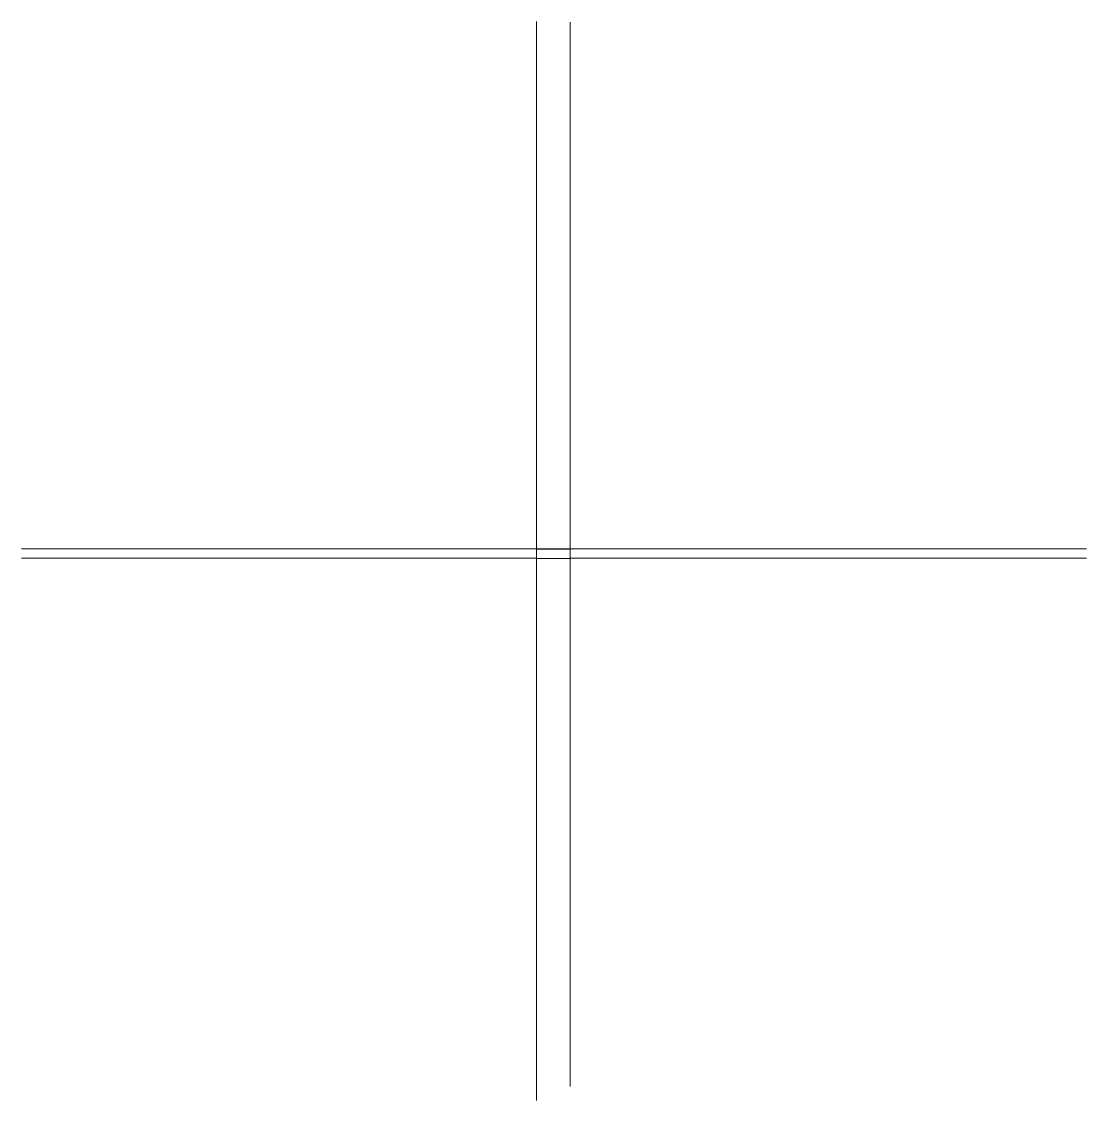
# Model space of a CAD drawing. Header units: inches. Extents: x -2785 to 2995, y -3076 to 2783.
import ezdxf

# ---------------------------------------------------------------- set-up
doc = ezdxf.new("R2010")
doc.units = ezdxf.units.IN
doc.header["$MEASUREMENT"] = 0
doc.layers.add('Capa 1', color=7, linetype='Continuous')

# ---------------------------------------------------------------- blocks, each defined once
blk = doc.blocks.new('block 2')
at = {"layer": 'Capa 1', "lineweight": 0}
for points in [[(10.9, 2703.2), (10.9, 2782.6)], [(192, -81.5), (192, 2779.5)], [(10.9, -81.5), (10.9, 2703.2)], [(10.9, -81.5), (-2784.8, -81.5)], [(192, -81.5), (10.9, -81.5), (10.9, -82), (192, -82), (192, -81.5)], [(10.9, -81.5), (192, -81.5)], [(10.9, -81.5), (10.9, -82)], [(10.9, -82), (10.9, -132), (10.9, -132.4), (192, -132.4), (192, -132), (192, -82), (10.9, -82)], [(10.9, -82), (10.9, -132)], [(192, -81.5), (2994.8, -81.5)], [(192, -82), (192, -81.5)], [(-2784.8, -132), (10.9, -132)], [(10.9, -132.4), (10.9, -132)], [(10.9, -2997), (10.9, -132.4)], [(2994.8, -132), (192, -132)], [(192, -132.4), (192, -3000)], [(10.9, -3076.3), (10.9, -2997)]]:
    blk.add_lwpolyline(points, dxfattribs=at)

msp = doc.modelspace()

# ---------------------------------------------------------------- block references
at = {"layer": 'Capa 1'}
msp.add_blockref('block 2', (0, 0), dxfattribs=at)

doc.saveas('drawing.dxf')
